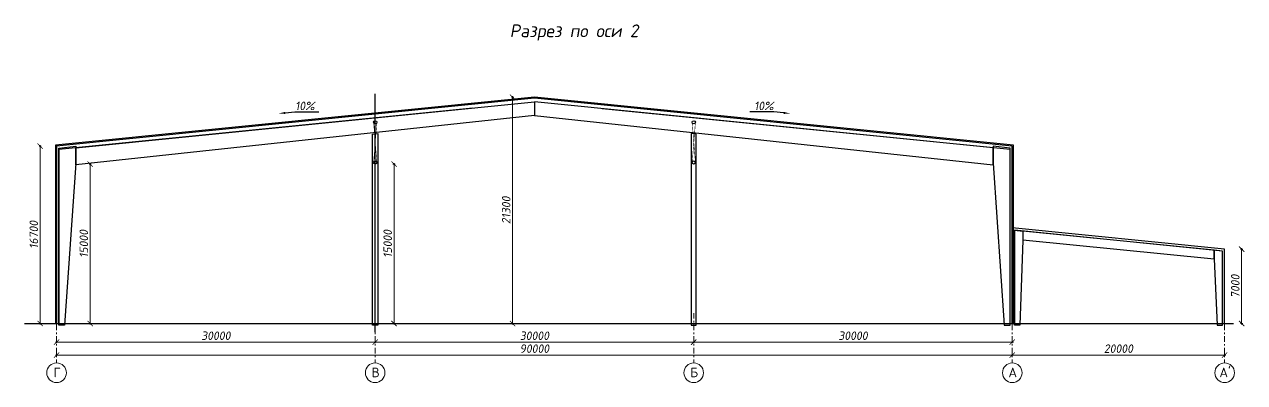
# Model space of a CAD drawing. Header units: millimetres. Extents: x -2648 to 2168491, y -277796 to 297800.
# Drawn here: x 718639 to 833546, y 40531 to 74238 of the extents above; entities that cross this region are included whole.
import ezdxf
from ezdxf import colors
from ezdxf.entities.mleader import LeaderData, LeaderLine
from ezdxf.enums import TextEntityAlignment as Align
from ezdxf.math import Vec2, Vec3

# ---------------------------------------------------------------- set-up
doc = ezdxf.new("R2010")
doc.units = ezdxf.units.MM
doc.linetypes.add('Штрихштриховая', pattern=[1093.611073, 529.166651, -211.666656, 141.111112, -211.666656])
doc.layers.get('0').update_dxf_attribs({"lineweight": 0})
doc.layers.get('Defpoints').update_dxf_attribs({"color": 252})
doc.layers.add('Axes', color=1, linetype='Continuous')
doc.layers.add('Text', color=7, linetype='Continuous')
for name, color, linetype, lineweight in [('Bracing', 6, 'Continuous', 0), ('Dimension', 162, 'Continuous', 25), ('я_12', 1, 'Continuous', 20)]:
    doc.layers.add(name, color=color, linetype=linetype, lineweight=lineweight)
doc.styles.add('Лена', font='isocpeur.ttf', dxfattribs={"oblique": 10})
doc.dimstyles.new('S-100', dxfattribs={"dimscale": 100, "dimtxt": 1, "dimasz": 1.5, "dimexe": 1, "dimexo": 1, "dimgap": 1, "dimtad": 1, "dimdec": 0, "dimzin": 0, "dimdsep": 46, "dimtxsty": 'Лена', "dimblk": 'ARCHTICK', "dimcen": 2, "dimdle": 1, "dimclrd": 256, "dimclre": 256, "dimclrt": 256, "dimadec": 0, "dimazin": 0, "dimtfac": 1, "dimtdec": 0, "dimtmove": 1, "dimatfit": 2, "dimfxl": 1, "dimtolj": 1, "dimtzin": 0, "dimlwd": 20, "dimlwe": 20, "dimarcsym": 0})

# ---------------------------------------------------------------- blocks, each defined once
blk = doc.blocks.new('_ArchTick')
at = {"color": 0, "linetype": 'ByBlock', "const_width": 0.15}
blk.add_lwpolyline([(-0.5, -0.5), (0.5, 0.5)], dxfattribs=at)
blk = doc.blocks.new('*D334')
at = {"layer": 'Defpoints', "color": 0, "lineweight": -2, "ltscale": 100, "transparency": 16777216}
for p in [(811669, 44341), (781669, 42379), (811669, 42379)]:
    blk.add_point(p, dxfattribs=at)
at = {"layer": 'Dimension', "lineweight": 20, "ltscale": 100, "transparency": 16777216}
for p, q in [((781569, 44341), (811769, 44341)), ((781669, 44241), (781669, 44441)), ((811669, 44241), (811669, 44441))]:
    blk.add_line(p, q, dxfattribs=at)
at = {"layer": 'Dimension', "lineweight": 20, "ltscale": 100, "transparency": 16777216, "xscale": 500, "yscale": 500, "zscale": 500, "rotation": 180}
blk.add_blockref('_ArchTick', (781669, 44341), dxfattribs=at)
at = {"layer": 'Dimension', "lineweight": 20, "ltscale": 100, "transparency": 16777216, "xscale": 500, "yscale": 500, "zscale": 500}
blk.add_blockref('_ArchTick', (811669, 44341), dxfattribs=at)
at = {"layer": 'Dimension', "lineweight": -2, "ltscale": 100, "transparency": 16777216, "insert": (796669, 44941), "char_height": 800, "attachment_point": 5, "style": 'Лена'}
blk.add_mtext('\\A1;30000', dxfattribs=at)
blk = doc.blocks.new('*D335')
at = {"layer": 'Defpoints', "color": 0, "lineweight": -2, "ltscale": 100, "transparency": 16777216}
for p in [(811669, 43125), (721669, 42379), (811669, 42379)]:
    blk.add_point(p, dxfattribs=at)
at = {"layer": 'Dimension', "lineweight": 20, "ltscale": 100, "transparency": 16777216}
for p, q in [((721569, 43125), (811769, 43125)), ((721669, 43025), (721669, 43225)), ((811669, 43025), (811669, 43225))]:
    blk.add_line(p, q, dxfattribs=at)
at = {"layer": 'Dimension', "lineweight": 20, "ltscale": 100, "transparency": 16777216, "xscale": 500, "yscale": 500, "zscale": 500, "rotation": 180}
blk.add_blockref('_ArchTick', (721669, 43125), dxfattribs=at)
at = {"layer": 'Dimension', "lineweight": 20, "ltscale": 100, "transparency": 16777216, "xscale": 500, "yscale": 500, "zscale": 500}
blk.add_blockref('_ArchTick', (811669, 43125), dxfattribs=at)
at = {"layer": 'Dimension', "lineweight": -2, "ltscale": 100, "transparency": 16777216, "insert": (766669, 43725), "char_height": 800, "attachment_point": 5, "style": 'Лена'}
blk.add_mtext('\\A1;90000', dxfattribs=at)
blk = doc.blocks.new('*D336')
at = {"layer": 'Defpoints', "color": 0, "lineweight": -2, "ltscale": 100, "transparency": 16777216}
for p in [(781669, 44341), (751669, 42379), (781669, 42379)]:
    blk.add_point(p, dxfattribs=at)
at = {"layer": 'Dimension', "lineweight": 20, "ltscale": 100, "transparency": 16777216}
for p, q in [((751569, 44341), (781769, 44341)), ((751669, 44241), (751669, 44441)), ((781669, 44241), (781669, 44441))]:
    blk.add_line(p, q, dxfattribs=at)
at = {"layer": 'Dimension', "lineweight": 20, "ltscale": 100, "transparency": 16777216, "xscale": 500, "yscale": 500, "zscale": 500, "rotation": 180}
blk.add_blockref('_ArchTick', (751669, 44341), dxfattribs=at)
at = {"layer": 'Dimension', "lineweight": 20, "ltscale": 100, "transparency": 16777216, "xscale": 500, "yscale": 500, "zscale": 500}
blk.add_blockref('_ArchTick', (781669, 44341), dxfattribs=at)
at = {"layer": 'Dimension', "lineweight": -2, "ltscale": 100, "transparency": 16777216, "insert": (766669, 44941), "char_height": 800, "attachment_point": 5, "style": 'Лена'}
blk.add_mtext('\\A1;30000', dxfattribs=at)
blk = doc.blocks.new('*D337')
at = {"layer": 'Defpoints', "color": 0, "lineweight": -2, "ltscale": 100, "transparency": 16777216}
for p in [(751669, 44341), (721669, 42379), (751669, 42379)]:
    blk.add_point(p, dxfattribs=at)
at = {"layer": 'Dimension', "lineweight": 20, "ltscale": 100, "transparency": 16777216}
for p, q in [((721569, 44341), (751769, 44341)), ((721669, 44241), (721669, 44441)), ((751669, 44241), (751669, 44441))]:
    blk.add_line(p, q, dxfattribs=at)
at = {"layer": 'Dimension', "lineweight": 20, "ltscale": 100, "transparency": 16777216, "xscale": 500, "yscale": 500, "zscale": 500, "rotation": 180}
blk.add_blockref('_ArchTick', (721669, 44341), dxfattribs=at)
at = {"layer": 'Dimension', "lineweight": 20, "ltscale": 100, "transparency": 16777216, "xscale": 500, "yscale": 500, "zscale": 500}
blk.add_blockref('_ArchTick', (751669, 44341), dxfattribs=at)
at = {"layer": 'Dimension', "lineweight": -2, "ltscale": 100, "transparency": 16777216, "insert": (736669, 44941), "char_height": 800, "attachment_point": 5, "style": 'Лена'}
blk.add_mtext('\\A1;30000', dxfattribs=at)
blk = doc.blocks.new('*D341')
at = {"layer": 'Defpoints', "color": 0, "lineweight": -2, "ltscale": 100, "transparency": 16777216}
for p in [(811669, 43125), (811669, 42379), (831669, 42379)]:
    blk.add_point(p, dxfattribs=at)
at = {"layer": 'Dimension', "lineweight": 20, "ltscale": 100, "transparency": 16777216}
for p, q in [((831769, 43125), (811569, 43125)), ((811669, 43025), (811669, 43225)), ((831669, 43025), (831669, 43225))]:
    blk.add_line(p, q, dxfattribs=at)
at = {"layer": 'Dimension', "lineweight": 20, "ltscale": 100, "transparency": 16777216, "xscale": 500, "yscale": 500, "zscale": 500, "rotation": 180}
blk.add_blockref('_ArchTick', (811669, 43125), dxfattribs=at)
at = {"layer": 'Dimension', "lineweight": 20, "ltscale": 100, "transparency": 16777216, "xscale": 500, "yscale": 500, "zscale": 500}
blk.add_blockref('_ArchTick', (831669, 43125), dxfattribs=at)
at = {"layer": 'Dimension', "lineweight": -2, "ltscale": 100, "transparency": 16777216, "insert": (821669, 43725), "char_height": 800, "attachment_point": 5, "style": 'Лена'}
blk.add_mtext('\\A1;20000', dxfattribs=at)
blk = doc.blocks.new('*D342')
at = {"layer": 'Defpoints', "color": 0, "lineweight": -2, "ltscale": 100, "transparency": 16777216}
for p in [(831669, 53089), (831669, 46089), (833270, 46089)]:
    blk.add_point(p, dxfattribs=at)
at = {"layer": 'Dimension', "lineweight": 20, "ltscale": 100, "transparency": 16777216}
for p, q in [((833170, 53089), (833370, 53089)), ((833270, 53189), (833270, 45989)), ((833170, 46089), (833370, 46089))]:
    blk.add_line(p, q, dxfattribs=at)
at = {"layer": 'Dimension', "lineweight": 20, "ltscale": 100, "transparency": 16777216, "xscale": 500, "yscale": 500, "zscale": 500}
for p, rotation in [((833270, 53089), 90), ((833270, 46089), 270)]:
    blk.add_blockref('_ArchTick', p, dxfattribs=dict(at, rotation=rotation))
at = {"layer": 'Dimension', "lineweight": -2, "ltscale": 100, "transparency": 16777216, "insert": (832670, 49589), "char_height": 800, "attachment_point": 5, "rotation": 90, "style": 'Лена'}
blk.add_mtext('\\A1;7000', dxfattribs=at)
blk = doc.blocks.new('*D343')
at = {"layer": 'Defpoints', "color": 0, "lineweight": -2, "ltscale": 100, "transparency": 16777216}
for p in [(723534, 61089), (724832, 61089), (723835, 46089)]:
    blk.add_point(p, dxfattribs=at)
at = {"layer": 'Dimension', "lineweight": 20, "ltscale": 100, "transparency": 16777216}
for p, q in [((724732, 61089), (724932, 61089)), ((724832, 45989), (724832, 61189)), ((724732, 46089), (724932, 46089))]:
    blk.add_line(p, q, dxfattribs=at)
at = {"layer": 'Dimension', "lineweight": 20, "ltscale": 100, "transparency": 16777216, "xscale": 500, "yscale": 500, "zscale": 500}
for p, rotation in [((724832, 61089), 90), ((724832, 46089), 270)]:
    blk.add_blockref('_ArchTick', p, dxfattribs=dict(at, rotation=rotation))
at = {"layer": 'Dimension', "lineweight": -2, "ltscale": 100, "transparency": 16777216, "insert": (724232, 53589), "char_height": 800, "attachment_point": 5, "rotation": 90, "style": 'Лена'}
blk.add_mtext('\\A1;15000', dxfattribs=at)
blk = doc.blocks.new('*D344')
at = {"layer": 'Defpoints', "color": 0, "lineweight": -2, "ltscale": 100, "transparency": 16777216}
for p in [(751663, 61089), (753449, 61089), (753913, 46089)]:
    blk.add_point(p, dxfattribs=at)
at = {"layer": 'Dimension', "lineweight": 20, "ltscale": 100, "transparency": 16777216}
for p, q in [((753349, 61089), (753549, 61089)), ((753449, 45989), (753449, 61189)), ((753549, 46089), (753349, 46089))]:
    blk.add_line(p, q, dxfattribs=at)
at = {"layer": 'Dimension', "lineweight": 20, "ltscale": 100, "transparency": 16777216, "xscale": 500, "yscale": 500, "zscale": 500}
for p, rotation in [((753449, 61089), 90), ((753449, 46089), 270)]:
    blk.add_blockref('_ArchTick', p, dxfattribs=dict(at, rotation=rotation))
at = {"layer": 'Dimension', "lineweight": -2, "ltscale": 100, "transparency": 16777216, "insert": (752849, 53589), "char_height": 800, "attachment_point": 5, "rotation": 90, "style": 'Лена'}
blk.add_mtext('\\A1;15000', dxfattribs=at)
blk = doc.blocks.new('*D345')
at = {"layer": 'Defpoints', "color": 0, "lineweight": -2, "ltscale": 100, "transparency": 16777216}
for p in [(720121, 62789), (721669, 62789), (720172, 46089)]:
    blk.add_point(p, dxfattribs=at)
at = {"layer": 'Dimension', "lineweight": 20, "ltscale": 100, "transparency": 16777216}
for p, q in [((720221, 62789), (720021, 62789)), ((720121, 45989), (720121, 62889)), ((720121, 46089), (720021, 46089))]:
    blk.add_line(p, q, dxfattribs=at)
at = {"layer": 'Dimension', "lineweight": 20, "ltscale": 100, "transparency": 16777216, "xscale": 500, "yscale": 500, "zscale": 500}
for p, rotation in [((720121, 62789), 90), ((720121, 46089), 270)]:
    blk.add_blockref('_ArchTick', p, dxfattribs=dict(at, rotation=rotation))
at = {"layer": 'Dimension', "lineweight": -2, "ltscale": 100, "transparency": 16777216, "insert": (719521, 54439), "char_height": 800, "attachment_point": 5, "rotation": 90, "style": 'Лена'}
blk.add_mtext('\\A1;16700', dxfattribs=at)
blk = doc.blocks.new('*D346')
at = {"layer": 'Defpoints', "color": 0, "lineweight": -2, "ltscale": 100, "transparency": 16777216}
for p in [(764614, 67390), (766669, 67390), (765977, 46089)]:
    blk.add_point(p, dxfattribs=at)
at = {"layer": 'Dimension', "lineweight": 20, "ltscale": 100, "transparency": 16777216}
for p, q in [((764714, 67390), (764514, 67390)), ((764614, 45989), (764614, 67490)), ((764714, 46089), (764514, 46089))]:
    blk.add_line(p, q, dxfattribs=at)
at = {"layer": 'Dimension', "lineweight": 20, "ltscale": 100, "transparency": 16777216, "xscale": 500, "yscale": 500, "zscale": 500}
for p, rotation in [((764614, 67390), 90), ((764614, 46089), 270)]:
    blk.add_blockref('_ArchTick', p, dxfattribs=dict(at, rotation=rotation))
at = {"layer": 'Dimension', "lineweight": -2, "ltscale": 100, "transparency": 16777216, "insert": (764014, 56740), "char_height": 800, "attachment_point": 5, "rotation": 90, "style": 'Лена'}
blk.add_mtext('\\A1;21300', dxfattribs=at)

msp = doc.modelspace()

# ---------------------------------------------------------------- linework, layer by layer
at = {"lineweight": -2, "ltscale": 100}
for p, q in [((751669.1, 45260.5), (751669.1, 67711)), ((723560, 61089.3), (723507.4, 61089.3)), ((751715.5, 61089.3), (751662.9, 61089.3)), ((781715.5, 61089.3), (781662.9, 61089.3)), ((718638.6, 46089.3), (832489.8, 46089.3))]:
    msp.add_line(p, q, dxfattribs=at)
for points in [[(766669.1, 67389.8), (721569.1, 62879.8), (721569.1, 46089.3), (767617.6, 46089.3)], [(766669.1, 67289.3), (721669.1, 62789.3), (721669.1, 46089.3), (767617.6, 46089.3)], [(778615.9, 46089.3), (811769.1, 46089.3), (811769.1, 62879.8), (766669.1, 67389.8)], [(778615.9, 46089.3), (811669.1, 46089.3), (811669.1, 62789.3), (766669.1, 67289.3)], [(760861.4, 66356.8), (721869.1, 62457.6), (721869.1, 46089.3), (767617.6, 46089.3)], [(778615.9, 46089.3), (811469.1, 46089.3), (811469.1, 62457.6), (773062.3, 66298.2)], [(831669.1, 46089.3), (831669.1, 53089.3), (811669.1, 55089.3), (811669.1, 46089.3)], [(831469.1, 46089.3), (831469.1, 52908.3), (811869.1, 54868.3), (811869.1, 46089.3)]]:
    msp.add_lwpolyline(points, dxfattribs=at)
for points in [[(723469.1, 62617.6), (766669.1, 66937.6), (766669.1, 65681.4), (723469.1, 61017.6)], [(809869.1, 62617.6), (766669.1, 66937.6), (766669.1, 65681.4), (809869.1, 61017.6)], [(751424.1, 63921), (751914.1, 63975), (751914.1, 45939.3), (751424.1, 45939.3)], [(781914.1, 63921), (781424.1, 63975), (781424.1, 45939.3), (781914.1, 45939.3)], [(721869.1, 62607.6), (723469.1, 62767.6), (723469.1, 61167.6), (722419.1, 45939.3), (721869.1, 45939.3)], [(811469.1, 62607.6), (809869.1, 62767.6), (809869.1, 61167.6), (810919.1, 45939.3), (811469.1, 45939.3)], [(811869.1, 54868.3), (812669.2, 54788.3), (812669.7, 53946.5), (812379.3, 45939.3), (811869.1, 45939.3)], [(830669.1, 52987.6), (812669.2, 54787.5), (812669.7, 53963.3), (830668.4, 52188.7)], [(831469.1, 52907.6), (830669.1, 52987.6), (830668.4, 52188.7), (830958.9, 45939.3), (831469.1, 45939.3)]]:
    msp.add_lwpolyline(points, close=True, dxfattribs=at)
for centre in [(751677.3, 65024), (781677.3, 65024), (751677.3, 61242.4), (781677.3, 61242.4)]:
    msp.add_circle(centre, 153.1, dxfattribs=at)
at = {"layer": 'Bracing', "lineweight": -2, "ltscale": 100, "const_width": 50}
for points in [[(751830.4, 61242.4), (751524.2, 65024)], [(751830.4, 65024), (751524.2, 61242.4)], [(781830.4, 61242.4), (781524.2, 65024)], [(781830.4, 65024), (781524.2, 61242.4)]]:
    msp.add_lwpolyline(points, dxfattribs=at)
at = {"layer": 'я_12', "linetype": 'Штрихштриховая'}
for p, q in [((721669.1, 47078.3), (721669.1, 42379.4)), ((751669.1, 47078.3), (751669.1, 42379.4)), ((781669.1, 47078.3), (781669.1, 42379.4)), ((811669.1, 47078.3), (811669.1, 42379.4)), ((831669.1, 47078.3), (831669.1, 42379.4))]:
    msp.add_line(p, q, dxfattribs=at)
at = {"layer": 'я_12', "linetype": 'Continuous', "ltscale": 5}
for centre in [(721669.1, 41455.4), (751669.1, 41455.4), (781669.1, 41455.4), (811669.1, 41455.4), (831669.1, 41455.4)]:
    msp.add_circle(centre, 924, dxfattribs=at)

# ---------------------------------------------------------------- texts
at = {"layer": 'Axes', "style": 'Лена'}
for s, p in [('Г', (721713.5, 41036)), ('В', (751713.5, 41036)), ('Б', (781713.5, 41036)), ('А', (811713.5, 41036)), ("А'", (831713.5, 41036))]:
    msp.add_text(s, height=900, dxfattribs=at).set_placement(p, align=Align.CENTER)
at = {"layer": 'Text', "insert": (770406.7, 73474), "char_height": 1200, "attachment_point": 5, "style": 'Лена'}
msp.add_mtext('Разрез по оси 2', dxfattribs=at)

# ---------------------------------------------------------------- dimensions: what is measured, and where the dimension line sits
at = {"layer": 'Dimension', "color": 1, "lineweight": -2, "ltscale": 100}
for base, p1, p2, angle, picture, middle in [((764613.7227, 67389.7959), (765977.0527, 46089.2971), (766669.0608, 67389.7959), 90, '*D346', (764013.7227, 56739.5465)), ((720120.8, 62789.3), (720172.1, 46089.3), (721669.1, 62789.3), 90, '*D345', (719520.8, 54439.3)), ((724831.6, 61089.3), (723834.7, 46089.3), (723533.7, 61089.3), 90, '*D343', (724231.6, 53589.3)), ((753449.3, 61089.3), (753912.8, 46089.3), (751662.9, 61089.3), 90, '*D344', (752849.3, 53589.3)), ((833269.6, 46089.3), (831669.1, 53089.3), (831669.1, 46089.3), 90, '*D342', (832669.6, 49589.3)), ((751669.1, 44340.8), (721669.1, 42379.4), (751669.1, 42379.4), 180, '*D337', (736669.1, 44940.8)), ((781669.1, 44340.8), (751669.1, 42379.4), (781669.1, 42379.4), 180, '*D336', (766669.1, 44940.8)), ((811669.1, 44340.8), (781669.1, 42379.4), (811669.1, 42379.4), 180, '*D334', (796669.1, 44940.8)), ((811669.1, 43125.2), (721669.1, 42379.4), (811669.1, 42379.4), 180, '*D335', (766669.1, 43725.2)), ((811669.1, 43125.2), (831669.1, 42379.4), (811669.1, 42379.4), 180, '*D341', (821669.1, 43725.2))]:
    dim = msp.add_linear_dim(base=base, p1=p1, p2=p2, angle=angle, dimstyle='S-100', override={"dimtxt": 8, "dimasz": 5, "dimgap": 2, "dimtxsty": 'Лена', "dimatfit": 3, "dimfxlon": 1}, dxfattribs=at)
    dim.commit()
    dim.dimension.update_dxf_attribs({"geometry": picture, "text_midpoint": middle})

# ---------------------------------------------------------------- leaders
at = {"lineweight": -2, "ltscale": 100}
ml = msp.add_multileader_mtext('Standard', dxfattribs=at)
ml.set_content('10%', color=256, style='Лена')
ml.set_leader_properties()
ml.build(insert=Vec2(0, 0))
ml.multileader.update_dxf_attribs({"text_left_attachment_type": 6, "text_right_attachment_type": 6, "arrow_head_size": 600})
ctx = ml.context
ctx.base_point, ctx.char_height, ctx.arrow_head_size, ctx.landing_gap_size, ctx.plane_origin = Vec3(744131.5, 66007.4), 800, 600, 4, Vec3(742603.6, 65852.4)
ctx.left_attachment, ctx.right_attachment = 6, 6
notes = []
notes.append((ctx, [(0, (1, 1, 0), (744115.5, 66007.4), (1, 0), 16, [(0, [(742603.6, 65852.4)], 0, [])])]))
ctx.mtext.insert, ctx.mtext.flow_direction = Vec3(744135.5, 66967.4), 5
ml = msp.add_multileader_mtext('Standard', dxfattribs=at)
ml.set_content('10%', color=256, style='Лена')
ml.set_leader_properties()
ml.build(insert=Vec2(0, 0))
ml.multileader.update_dxf_attribs({"text_left_attachment_type": 6, "text_right_attachment_type": 6, "arrow_head_size": 600})
ctx = ml.context
ctx.base_point, ctx.char_height, ctx.arrow_head_size, ctx.landing_gap_size, ctx.plane_origin = Vec3(787518.6, 66007.4), 800, 600, 4, Vec3(790734.5, 65852.4)
ctx.left_attachment, ctx.right_attachment, ctx.text_align_type = 6, 6, 2
notes.append((ctx, [(0, (1, 1, 0), (789222.6, 66007.4), (-1, 0), 16, [(0, [(790734.5, 65852.4)], 0, [])])]))
ctx.mtext.insert, ctx.mtext.alignment, ctx.mtext.flow_direction = Vec3(789202.6, 66967.4), 3, 5
for ctx, leaders in notes:
    for number, flags, end, landing, length, lines in leaders:
        leader = LeaderData()
        leader.index, (leader.has_last_leader_line, leader.has_dogleg_vector, leader.attachment_direction) = number, flags
        leader.last_leader_point, leader.dogleg_vector, leader.dogleg_length = Vec3(end), Vec3(landing), length
        for number, points, colour, breaks in lines:
            line = LeaderLine()
            line.index, line.vertices, line.color, line.breaks = number, Vec3.list(points), colors.encode_raw_color(colour), breaks
            leader.lines.append(line)
        ctx.leaders.append(leader)

doc.saveas('drawing.dxf')
